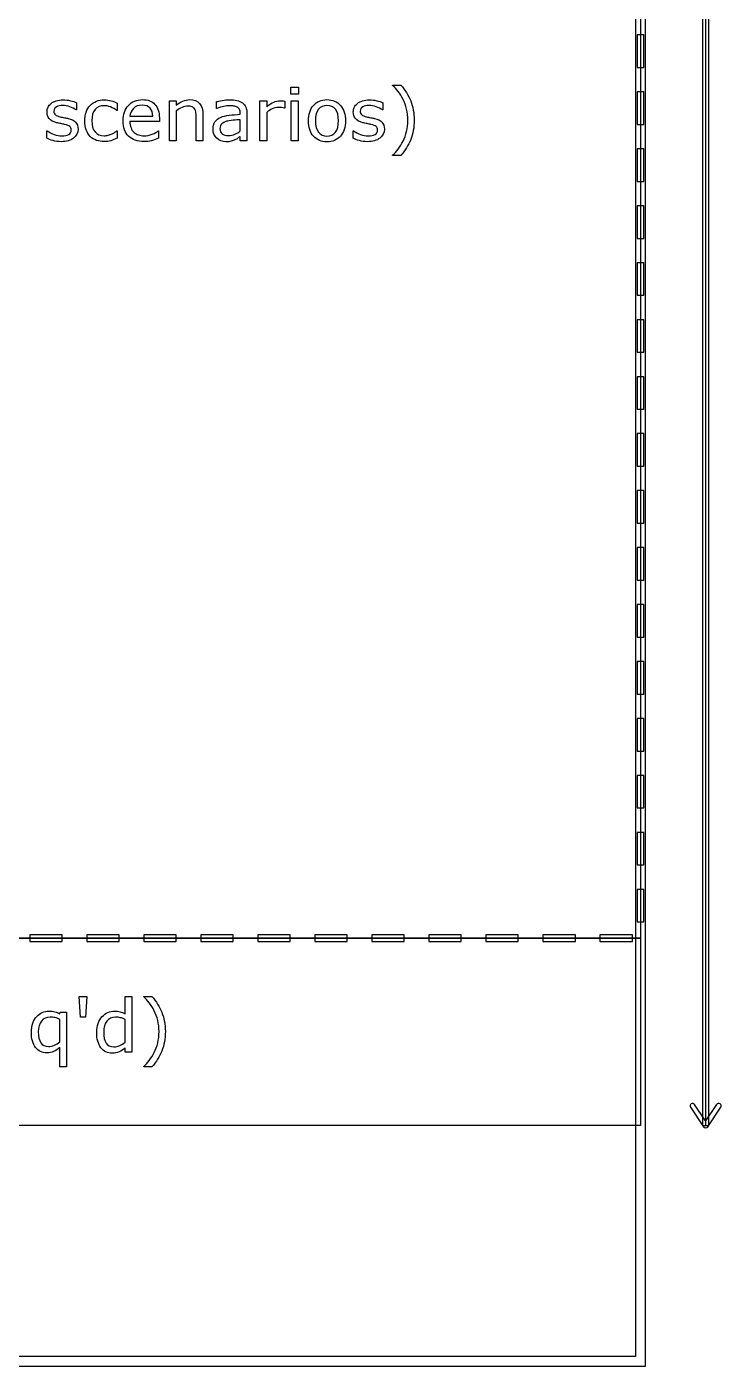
# Model space of a CAD drawing. Extents: x -13 to 750, y 12 to 2314.
# Drawn here: x 192.6 to 277.9, y 711.3 to 875.9 of the extents above; entities that cross this region are included whole.
import ezdxf

# ---------------------------------------------------------------- set-up
doc = ezdxf.new("R2010")
doc.units = 0
doc.layers.get('0').update_dxf_attribs({"linetype": 'CONTINUOUS'})

msp = doc.modelspace()

# ---------------------------------------------------------------- linework, layer by layer
at = {"color": 7}
for points in [[(43.400391, 1163.4896), (43.400391, 711.2904), (268.59961, 711.2904), (268.59961, 1163.4896)], [(44.599609, 1162.2904), (267.40039, 1162.2904), (267.40039, 712.4896), (44.599609, 712.4896)], [(275.59961, 1162.89), (275.59961, 740.89), (276.40039, 740.89), (276.40039, 1162.89)], [(44, 937.89), (268, 937.89), (268, 763.89), (44, 763.89)], [(267.59961, 874.89), (267.59961, 870.89), (268.40039, 870.89), (268.40039, 874.89)], [(226.00269, 867.6205), (225.07104, 867.6205), (225.07104, 868.4774), (226.00269, 868.4774)], [(267.59961, 867.89), (267.59961, 863.89), (268.40039, 863.89), (268.40039, 867.89)], [(225.94999, 861.89), (225.12382, 861.89), (225.12382, 866.7987), (225.94999, 866.7987)], [(230.91581, 864.3421), (230.91581, 864.3421)], [(231.76835, 864.3421), (231.76835, 864.3421)], [(267.59961, 860.89), (267.59961, 856.89), (268.40039, 856.89), (268.40039, 860.89)], [(267.59961, 853.89), (267.59961, 849.89), (268.40039, 849.89), (268.40039, 853.89)], [(267.59961, 846.89), (267.59961, 842.89), (268.40039, 842.89), (268.40039, 846.89)], [(267.59961, 839.89), (267.59961, 835.89), (268.40039, 835.89), (268.40039, 839.89)], [(267.59961, 832.89), (267.59961, 828.89), (268.40039, 828.89), (268.40039, 832.89)], [(267.59961, 825.89), (267.59961, 821.89), (268.40039, 821.89), (268.40039, 825.89)], [(267.59961, 818.89), (267.59961, 814.89), (268.40039, 814.89), (268.40039, 818.89)], [(267.59961, 811.89), (267.59961, 807.89), (268.40039, 807.89), (268.40039, 811.89)], [(267.59961, 804.89), (267.59961, 800.89), (268.40039, 800.89), (268.40039, 804.89)], [(267.59961, 797.89), (267.59961, 793.89), (268.40039, 793.89), (268.40039, 797.89)], [(267.59961, 790.89), (267.59961, 786.89), (268.40039, 786.89), (268.40039, 790.89)], [(267.59961, 783.89), (267.59961, 779.89), (268.40039, 779.89), (268.40039, 783.89)], [(267.59961, 776.89), (267.59961, 772.89), (268.40039, 772.89), (268.40039, 776.89)], [(267.59961, 769.89), (267.59961, 765.89), (268.40039, 765.89), (268.40039, 769.89)], [(44, 763.89), (268, 763.89), (268, 740.89), (44, 740.89)], [(193, 764.2904), (193, 763.4896), (197, 763.4896), (197, 764.2904)], [(200, 764.2904), (200, 763.4896), (204, 763.4896), (204, 764.2904)], [(207, 764.2904), (207, 763.4896), (211, 763.4896), (211, 764.2904)], [(214, 764.2904), (214, 763.4896), (218, 763.4896), (218, 764.2904)], [(221, 764.2904), (221, 763.4896), (225, 763.4896), (225, 764.2904)], [(228, 764.2904), (228, 763.4896), (232, 763.4896), (232, 764.2904)], [(235, 764.2904), (235, 763.4896), (239, 763.4896), (239, 764.2904)], [(242, 764.2904), (242, 763.4896), (246, 763.4896), (246, 764.2904)], [(249, 764.2904), (249, 763.4896), (253, 763.4896), (253, 764.2904)], [(256, 764.2904), (256, 763.4896), (260, 763.4896), (260, 764.2904)], [(263, 764.2904), (263, 763.4896), (267, 763.4896), (267, 764.2904)], [(200.0376, 756.7279), (199.84863, 754.1835), (199.25098, 754.1835), (199.06201, 756.7279)], [(274.23437, 743.5404), (274.23437, 743.5404)]]:
    msp.add_lwpolyline(points, close=True, dxfattribs=at)
for points in [[(276, 1162.89), (276, 740.89)], [(237.56913, 868.684), (237.56913, 868.728), (238.57548, 868.728)], [(198.74776, 866.5479), (198.74776, 865.6646), (198.70386, 865.6646)], [(203.75317, 866.5043), (203.75317, 865.5858), (203.70927, 865.5858)], [(210.99981, 865.5547), (210.99981, 861.89), (210.17363, 861.89), (210.17363, 866.7987), (210.99981, 866.7987), (210.99981, 866.2538)], [(215.99194, 865.8539), (215.94804, 865.8539), (215.94804, 866.6932)], [(222.10029, 865.3754), (222.10029, 861.89), (221.27412, 861.89), (221.27412, 866.7987), (222.10029, 866.7987), (222.10029, 866.0736)], [(224.33716, 865.8978), (224.29316, 865.8978)], [(224.33711, 866.7457), (224.33716, 865.8978)], [(236.3606, 866.5479), (236.3606, 865.6646), (236.3167, 865.6646)], [(205.30444, 864.8915), (208.11694, 864.8915)], [(208.92114, 864.2587), (205.30444, 864.2587)], [(208.9211, 864.7069), (208.92114, 864.2587)], [(214.27808, 861.89), (213.4519, 861.89), (213.4519, 864.6849)], [(214.27813, 865.076), (214.27808, 861.89)], [(218.86157, 865.1335), (218.86157, 865.2609)], [(218.86157, 863.0985), (218.86157, 864.4652)], [(219.68339, 865.2208), (219.68335, 861.89)], [(240.21464, 864.4038), (240.21464, 864.4037)], [(195.10474, 862.1844), (195.10474, 863.1117), (195.14864, 863.1117)], [(198.94116, 863.3044), (198.94116, 863.305)], [(203.70927, 863.1073), (203.75317, 863.1073), (203.75317, 862.1976)], [(208.78052, 863.0897), (208.82442, 863.0897), (208.82442, 862.1888)], [(218.86157, 863.0984), (218.86157, 863.0985)], [(232.71757, 862.1844), (232.71757, 863.1117), (232.76147, 863.1117)], [(236.55401, 863.3044), (236.554, 863.305)], [(219.68335, 861.89), (218.86157, 861.89), (218.86157, 862.4129)], [(238.57548, 860.0795), (237.56913, 860.0795), (237.56913, 860.1235)], [(204.72656, 754.6004), (204.72656, 756.7274), (205.55273, 756.7274), (205.55273, 749.89)], [(207.01172, 756.684), (207.01172, 756.728), (208.01807, 756.728)], [(196.70215, 754.5877), (196.75485, 754.7986), (197.52829, 754.7986), (197.52832, 748.0795)], [(196.70215, 751.138), (196.70215, 753.9154)], [(204.72656, 751.0985), (204.72656, 753.9154)], [(209.65723, 752.4038), (209.65723, 752.4037)], [(196.70215, 751.1385), (196.70215, 751.138)], [(204.72656, 751.0983), (204.72656, 751.0985)], [(197.52832, 748.0795), (196.70215, 748.0795), (196.70215, 750.4437)], [(205.55273, 749.89), (204.72656, 749.89), (204.72656, 750.4042)], [(208.01807, 748.0795), (207.01172, 748.0795), (207.01172, 748.1235)], [(274.15037, 743.1244), (275.74998, 740.724)], [(277.34958, 743.4564), (276, 741.431), (274.65039, 743.4564)], [(276.24998, 740.724), (277.84959, 743.1244)]]:
    msp.add_lwpolyline(points, dxfattribs=at)
for points in [[(238.24589, 867.9414), (238.032023, 868.2226), (237.806437, 868.470133), (237.56913, 868.684)], [(238.84794, 866.9658), (238.663367, 867.337867), (238.462683, 867.663067), (238.24589, 867.9414)], [(238.57548, 868.728), (239.094033, 868.133267), (239.496867, 867.484333), (239.78398, 866.7812)], [(195.12667, 865.4185), (195.12667, 865.620633), (195.167687, 865.811067), (195.24972, 865.9898)], [(195.24972, 865.9898), (195.33468, 866.168533), (195.46212, 866.3282), (195.63204, 866.4688)], [(195.63204, 866.4688), (195.7961, 866.606467), (196.004107, 866.714867), (196.25606, 866.794)], [(196.28247, 866.0425), (196.074463, 865.928233), (195.97046, 865.756867), (195.97046, 865.5284)], [(196.25606, 866.794), (196.510947, 866.876), (196.795127, 866.917), (197.1086, 866.917)], [(197.04712, 866.2183), (196.74536, 866.2183), (196.490477, 866.1597), (196.28247, 866.0425)], [(197.93481, 866.0557), (197.633057, 866.1641), (197.33716, 866.2183), (197.04712, 866.2183)], [(197.1086, 866.917), (197.401573, 866.917), (197.697473, 866.8804), (197.9963, 866.8072)], [(198.70386, 865.6646), (198.49292, 865.819867), (198.23657, 865.950233), (197.93481, 866.0557)], [(197.9963, 866.8072), (198.298053, 866.736867), (198.54854, 866.650433), (198.74776, 866.5479)], [(199.77173, 864.3378), (199.77173, 865.140533), (199.991457, 865.7704), (200.43091, 866.2274)], [(200.43091, 866.2274), (200.87329, 866.6844), (201.456297, 866.9129), (202.17993, 866.9129)], [(202.14482, 866.1966), (201.676067, 866.1966), (201.30546, 866.0384), (201.033, 865.722)], [(202.92704, 866.0384), (202.66044, 866.143867), (202.3997, 866.1966), (202.14482, 866.1966)], [(202.17993, 866.9129), (202.461183, 866.9129), (202.736573, 866.873367), (203.0061, 866.7943)], [(203.70927, 865.5858), (203.457317, 865.782067), (203.196573, 865.932933), (202.92704, 866.0384)], [(203.0061, 866.7943), (203.27856, 866.715167), (203.527583, 866.6185), (203.75317, 866.5043)], [(204.46505, 864.3158), (204.46505, 865.118533), (204.68331, 865.755733), (205.11983, 866.2274)], [(205.11983, 866.2274), (205.559283, 866.699067), (206.136433, 866.9349), (206.85128, 866.9349)], [(205.74829, 865.8627), (205.48755, 865.6019), (205.3396, 865.278167), (205.30444, 864.8915)], [(206.80737, 866.2538), (206.36499, 866.2538), (206.011963, 866.123433), (205.74829, 865.8627)], [(207.78735, 865.8978), (207.573483, 866.135133), (207.246823, 866.2538), (206.80737, 866.2538)], [(206.85128, 866.9349), (207.513387, 866.9349), (208.023153, 866.741533), (208.38058, 866.3548)], [(208.11694, 864.8915), (208.114273, 865.3251), (208.00441, 865.660533), (207.78735, 865.8978)], [(208.38058, 866.3548), (208.740927, 865.968133), (208.9211, 865.418833), (208.9211, 864.7069)], [(210.99981, 866.2538), (211.257617, 866.467667), (211.524217, 866.634633), (211.79961, 866.7547)], [(211.70733, 865.981), (211.46123, 865.869667), (211.22539, 865.727567), (210.99981, 865.5547)], [(212.41484, 866.148), (212.18926, 866.148), (211.953423, 866.092333), (211.70733, 865.981)], [(211.79961, 866.7547), (212.075003, 866.874833), (212.35772, 866.9349), (212.64776, 866.9349)], [(212.95098, 866.056), (212.81328, 866.117333), (212.634567, 866.148), (212.41484, 866.148)], [(212.64776, 866.9349), (213.178033, 866.9349), (213.58233, 866.775233), (213.86065, 866.4559)], [(213.26738, 865.7836), (213.19414, 865.9066), (213.088673, 865.9974), (212.95098, 866.056)], [(213.86065, 866.4559), (214.13897, 866.136567), (214.27813, 865.6766), (214.27813, 865.076)], [(215.94804, 866.6932), (216.109173, 866.7372), (216.342083, 866.785533), (216.64677, 866.8382)], [(216.81812, 866.1), (216.551513, 866.044667), (216.27612, 865.962633), (215.99194, 865.8539)], [(216.64677, 866.8382), (216.951457, 866.890867), (217.25175, 866.9172), (217.54765, 866.9172)], [(217.54321, 866.188), (217.326417, 866.188), (217.08472, 866.158667), (216.81812, 866.1)], [(218.05737, 866.153), (217.89331, 866.176333), (217.721923, 866.188), (217.54321, 866.188)], [(217.54765, 866.9172), (217.89335, 866.9172), (218.193643, 866.887867), (218.44853, 866.8292)], [(218.47925, 866.0168), (218.362063, 866.084133), (218.221437, 866.129533), (218.05737, 866.153)], [(218.44853, 866.8292), (218.706343, 866.773867), (218.929, 866.677167), (219.1165, 866.5391)], [(218.7605, 865.7267), (218.696033, 865.849767), (218.602283, 865.946467), (218.47925, 866.0168)], [(219.1165, 866.5391), (219.301067, 866.404367), (219.44169, 866.230067), (219.53837, 866.0162)], [(219.53837, 866.0162), (219.63505, 865.802333), (219.68339, 865.5372), (219.68339, 865.2208)], [(222.10029, 866.0736), (222.428417, 866.337267), (222.71699, 866.5233), (222.96601, 866.6317)], [(222.78584, 865.8104), (222.548533, 865.699067), (222.320017, 865.554067), (222.10029, 865.3754)], [(223.52412, 865.9818), (223.26924, 865.9818), (223.023147, 865.924667), (222.78584, 865.8104)], [(222.96601, 866.6317), (223.217963, 866.743033), (223.474313, 866.7987), (223.73506, 866.7987)], [(223.93281, 865.9598), (223.81855, 865.974467), (223.68232, 865.9818), (223.52412, 865.9818)], [(223.73506, 866.7987), (223.878613, 866.7987), (223.982617, 866.794367), (224.04707, 866.7857)], [(224.29316, 865.8978), (224.170113, 865.927133), (224.049997, 865.9478), (223.93281, 865.9598)], [(224.04707, 866.7857), (224.111537, 866.779033), (224.208217, 866.7657), (224.33711, 866.7457)], [(227.23759, 864.3421), (227.23759, 865.141967), (227.441203, 865.773333), (227.84843, 866.2362)], [(227.84843, 866.2362), (228.258583, 866.702), (228.81083, 866.9349), (229.50517, 866.9349)], [(229.50517, 866.223), (229.056923, 866.223), (228.70829, 866.067733), (228.45927, 865.7572)], [(229.50517, 866.9349), (230.193643, 866.9349), (230.74296, 866.702), (231.15312, 866.2362)], [(230.54228, 865.7572), (230.293253, 866.067733), (229.94755, 866.223), (229.50517, 866.223)], [(231.15312, 866.2362), (231.563273, 865.773333), (231.76835, 865.141967), (231.76835, 864.3421)], [(232.7395, 865.4185), (232.7395, 865.620633), (232.780517, 865.811067), (232.86255, 865.9898)], [(232.86255, 865.9898), (232.94751, 866.168533), (233.07495, 866.3282), (233.24487, 866.4688)], [(233.24487, 866.4688), (233.408937, 866.606467), (233.616947, 866.714867), (233.8689, 866.794)], [(233.89531, 866.0425), (233.687303, 865.928233), (233.5833, 865.756867), (233.5833, 865.5284)], [(233.8689, 866.794), (234.12378, 866.876), (234.40796, 866.917), (234.72144, 866.917)], [(234.65996, 866.2183), (234.358207, 866.2183), (234.103323, 866.1597), (233.89531, 866.0425)], [(235.54766, 866.0557), (235.2459, 866.1641), (234.95, 866.2183), (234.65996, 866.2183)], [(234.72144, 866.917), (235.014407, 866.917), (235.310303, 866.8804), (235.60913, 866.8072)], [(236.3167, 865.6646), (236.10576, 865.819867), (235.849413, 865.950233), (235.54766, 866.0557)], [(235.60913, 866.8072), (235.91089, 866.736867), (236.16138, 866.650433), (236.3606, 866.5479)], [(239.2786, 865.7749), (239.170207, 866.2085), (239.026653, 866.605467), (238.84794, 866.9658)], [(239.78398, 866.7812), (240.071087, 866.078067), (240.21464, 865.2856), (240.21464, 864.4038)], [(195.39474, 864.6011), (195.216027, 864.823767), (195.12667, 865.096233), (195.12667, 865.4185)], [(196.31319, 864.1001), (195.88253, 864.214367), (195.57638, 864.381367), (195.39474, 864.6011)], [(195.97046, 865.5284), (195.97046, 865.3262), (196.033447, 865.173833), (196.15942, 865.0713)], [(196.15942, 865.0713), (196.282467, 864.968767), (196.481687, 864.8853), (196.75708, 864.8209)], [(196.75708, 864.8209), (196.909427, 864.785567), (197.07935, 864.7504), (197.26685, 864.7154)], [(197.26685, 864.7154), (197.457277, 864.680067), (197.61548, 864.647733), (197.74146, 864.6184)], [(197.74146, 864.6184), (198.125247, 864.530533), (198.421143, 864.379667), (198.62915, 864.1658)], [(198.62915, 864.1658), (198.837157, 863.949), (198.94116, 863.661867), (198.94116, 863.3044)], [(199.94751, 863.2084), (199.830323, 863.530667), (199.77173, 863.907133), (199.77173, 864.3378)], [(201.033, 865.722), (200.763467, 865.408533), (200.6287, 864.947133), (200.6287, 864.3378)], [(200.6287, 864.3378), (200.6287, 863.746), (200.760537, 863.290433), (201.02421, 862.9711)], [(205.15059, 862.4349), (204.693563, 862.8773), (204.46505, 863.504267), (204.46505, 864.3158)], [(205.30444, 864.2587), (205.30444, 863.9569), (205.34985, 863.6932), (205.44067, 863.4676)], [(213.4124, 865.3177), (213.386067, 865.516967), (213.337727, 865.672267), (213.26738, 865.7836)], [(213.4519, 864.6849), (213.4519, 864.9105), (213.438733, 865.121433), (213.4124, 865.3177)], [(215.51294, 863.3141), (215.51294, 863.686167), (215.59204, 863.986467), (215.75024, 864.215)], [(215.75024, 864.215), (215.911373, 864.446467), (216.13989, 864.6281), (216.43579, 864.7599)], [(216.43579, 864.7599), (216.734617, 864.891767), (217.093503, 864.981133), (217.51245, 865.028)], [(217.16089, 864.2717), (216.923583, 864.204367), (216.73169, 864.0989), (216.58521, 863.9553)], [(217.96948, 864.3992), (217.62964, 864.369867), (217.36011, 864.327367), (217.16089, 864.2717)], [(217.51245, 865.028), (217.931397, 865.074667), (218.381103, 865.109833), (218.86157, 865.1335)], [(218.86157, 864.4652), (218.609617, 864.450533), (218.312253, 864.428533), (217.96948, 864.3992)], [(218.86157, 865.2609), (218.86157, 865.448433), (218.82788, 865.6037), (218.7605, 865.7267)], [(227.84843, 862.4481), (227.441203, 862.910967), (227.23759, 863.5423), (227.23759, 864.3421)], [(228.45927, 865.7572), (228.213177, 865.4496), (228.09013, 864.9779), (228.09013, 864.3421)], [(228.09013, 864.3421), (228.09013, 863.7269), (228.21464, 863.259633), (228.46366, 862.9403)], [(230.53788, 862.9359), (230.789833, 863.2523), (230.91581, 863.721033), (230.91581, 864.3421)], [(230.91581, 864.3421), (230.91581, 864.9779), (230.7913, 865.4496), (230.54228, 865.7572)], [(231.76835, 864.3421), (231.76835, 863.5423), (231.563273, 862.910967), (231.15312, 862.4481)], [(233.00757, 864.6011), (232.828857, 864.823767), (232.7395, 865.096233), (232.7395, 865.4185)], [(233.92603, 864.1001), (233.495363, 864.214367), (233.18921, 864.381367), (233.00757, 864.6011)], [(233.5833, 865.5284), (233.5833, 865.3262), (233.64629, 865.173833), (233.77227, 865.0713)], [(233.77227, 865.0713), (233.895317, 864.968767), (234.094533, 864.8853), (234.36992, 864.8209)], [(234.36992, 864.8209), (234.522267, 864.785567), (234.69219, 864.7504), (234.87969, 864.7154)], [(234.87969, 864.7154), (235.070117, 864.680067), (235.22832, 864.647733), (235.3543, 864.6184)], [(235.3543, 864.6184), (235.738087, 864.530533), (236.033983, 864.379667), (236.24199, 864.1658)], [(236.24199, 864.1658), (236.450003, 863.949), (236.55401, 863.661867), (236.55401, 863.3044)], [(239.4412, 864.4038), (239.4412, 864.884267), (239.387, 865.3413), (239.2786, 865.7749)], [(239.2786, 863.0283), (239.387, 863.4443), (239.4412, 863.9028), (239.4412, 864.4038)], [(240.21464, 864.4037), (240.21464, 863.521833), (240.071087, 862.729333), (239.78398, 862.0262)], [(195.14864, 863.1117), (195.40938, 862.915367), (195.69942, 862.758633), (196.01876, 862.6415)], [(196.01876, 862.6415), (196.338093, 862.527233), (196.644247, 862.4701), (196.93722, 862.4701)], [(196.82735, 863.9859), (196.63985, 864.021233), (196.468463, 864.0593), (196.31319, 864.1001)], [(197.28878, 863.8939), (197.171593, 863.920567), (197.017783, 863.951233), (196.82735, 863.9859)], [(196.93722, 862.4701), (197.3005, 862.4701), (197.584677, 862.5287), (197.78975, 862.6459)], [(197.93038, 863.639), (197.819053, 863.7386), (197.605187, 863.823567), (197.28878, 863.8939)], [(197.78975, 862.6459), (197.99483, 862.763033), (198.09737, 862.9476), (198.09737, 863.1996)], [(198.09737, 863.1996), (198.09737, 863.392933), (198.041707, 863.5394), (197.93038, 863.639)], [(198.94116, 863.305), (198.94116, 862.8568), (198.755127, 862.489133), (198.38306, 862.202)], [(200.44409, 862.4086), (200.230223, 862.619533), (200.064697, 862.886133), (199.94751, 863.2084)], [(201.02421, 862.9711), (201.29081, 862.654633), (201.664347, 862.4964), (202.14482, 862.4964)], [(202.14482, 862.4964), (202.311807, 862.4964), (202.481727, 862.5184), (202.65458, 862.5624)], [(202.65458, 862.5624), (202.827433, 862.6064), (202.982707, 862.6635), (203.1204, 862.7337)], [(203.1204, 862.7337), (203.24052, 862.795033), (203.353313, 862.8595), (203.45878, 862.9271)], [(203.45878, 862.9271), (203.564247, 862.997433), (203.647743, 863.0575), (203.70927, 863.1073)], [(205.44067, 863.4676), (205.53149, 863.245), (205.656003, 863.0619), (205.81421, 862.9183)], [(205.81421, 862.9183), (205.96655, 862.7777), (206.146727, 862.672233), (206.35474, 862.6019)], [(206.35474, 862.6019), (206.565673, 862.531567), (206.797117, 862.4964), (207.04907, 862.4964)], [(207.04907, 862.4964), (207.383057, 862.4964), (207.718507, 862.562333), (208.05542, 862.6942)], [(208.05542, 862.6942), (208.395267, 862.828933), (208.636967, 862.960767), (208.78052, 863.0897)], [(215.97437, 862.1935), (215.66675, 862.4865), (215.51294, 862.860033), (215.51294, 863.3141)], [(216.58521, 863.9553), (216.438723, 863.8147), (216.36548, 863.6199), (216.36548, 863.3709)], [(216.36548, 863.3709), (216.36548, 863.089633), (216.45044, 862.8772), (216.62036, 862.7336)], [(216.62036, 862.7336), (216.79028, 862.593), (217.049557, 862.5227), (217.39819, 862.5227)], [(217.39819, 862.5227), (217.68823, 862.5227), (217.953367, 862.578367), (218.1936, 862.6897)], [(218.1936, 862.6897), (218.43384, 862.803967), (218.656497, 862.9402), (218.86157, 863.0984)], [(228.46366, 862.9403), (228.712687, 862.6239), (229.059857, 862.4657), (229.50517, 862.4657)], [(229.50517, 862.4657), (229.944623, 862.4657), (230.28886, 862.622433), (230.53788, 862.9359)], [(232.76147, 863.1117), (233.022217, 862.915367), (233.312257, 862.758633), (233.63159, 862.6415)], [(233.63159, 862.6415), (233.95093, 862.527233), (234.257083, 862.4701), (234.55005, 862.4701)], [(234.44019, 863.9859), (234.25269, 864.021233), (234.081303, 864.0593), (233.92603, 864.1001)], [(234.90161, 863.8939), (234.784423, 863.920567), (234.630617, 863.951233), (234.44019, 863.9859)], [(234.55005, 862.4701), (234.91333, 862.4701), (235.19751, 862.5287), (235.40259, 862.6459)], [(235.54321, 863.639), (235.431883, 863.7386), (235.218017, 863.823567), (234.90161, 863.8939)], [(235.40259, 862.6459), (235.60767, 862.763033), (235.71021, 862.9476), (235.71021, 863.1996)], [(235.71021, 863.1996), (235.71021, 863.392933), (235.654543, 863.5394), (235.54321, 863.639)], [(236.554, 863.305), (236.554, 862.8568), (236.367963, 862.489133), (235.99589, 862.202)], [(238.84794, 861.8418), (239.02958, 862.2168), (239.173133, 862.6123), (239.2786, 863.0283)], [(195.86499, 861.8988), (195.56323, 861.986667), (195.309813, 862.081867), (195.10474, 862.1844)], [(196.86694, 861.7713), (196.50366, 861.7713), (196.169677, 861.8138), (195.86499, 861.8988)], [(198.38306, 862.202), (198.01392, 861.914867), (197.508547, 861.7713), (196.86694, 861.7713)], [(201.20435, 861.9339), (200.90845, 862.039367), (200.65503, 862.1976), (200.44409, 862.4086)], [(202.17993, 861.7801), (201.825437, 861.7801), (201.500243, 861.831367), (201.20435, 861.9339)], [(202.96655, 861.89), (202.720457, 861.816733), (202.45825, 861.7801), (202.17993, 861.7801)], [(203.75317, 862.1976), (203.477783, 862.0658), (203.215577, 861.963267), (202.96655, 861.89)], [(207.05782, 861.7757), (206.243367, 861.7757), (205.607623, 861.995433), (205.15059, 862.4349)], [(207.97188, 861.8944), (207.681847, 861.815267), (207.37716, 861.7757), (207.05782, 861.7757)], [(208.82442, 862.1888), (208.5461, 862.0716), (208.26192, 861.973467), (207.97188, 861.8944)], [(217.09937, 861.7541), (216.656983, 861.7541), (216.281983, 861.900567), (215.97437, 862.1935)], [(217.72778, 861.8241), (217.549073, 861.777433), (217.339603, 861.7541), (217.09937, 861.7541)], [(218.20239, 861.9911), (218.064697, 861.9237), (217.906493, 861.868033), (217.72778, 861.8241)], [(218.56274, 862.202), (218.439693, 862.114133), (218.319577, 862.043833), (218.20239, 861.9911)], [(218.86157, 862.4129), (218.78833, 862.3629), (218.68872, 862.2926), (218.56274, 862.202)], [(229.50517, 861.7538), (228.81083, 861.7538), (228.258583, 861.985233), (227.84843, 862.4481)], [(231.15312, 862.4481), (230.74296, 861.985233), (230.193643, 861.7538), (229.50517, 861.7538)], [(233.47782, 861.8988), (233.176067, 861.986667), (232.92265, 862.081867), (232.71757, 862.1844)], [(234.47978, 861.7713), (234.116493, 861.7713), (233.782507, 861.8138), (233.47782, 861.8988)], [(235.99589, 862.202), (235.62675, 861.914867), (235.12138, 861.7713), (234.47978, 861.7713)], [(237.56913, 860.1235), (237.794717, 860.325633), (238.020303, 860.5732), (238.24589, 860.8662)], [(238.24589, 860.8662), (238.474403, 861.1562), (238.675087, 861.4814), (238.84794, 861.8418)], [(239.78398, 862.0262), (239.496867, 861.323067), (239.094033, 860.674167), (238.57548, 860.0795)], [(207.68848, 755.9414), (207.474613, 756.2226), (207.249027, 756.470133), (207.01172, 756.684)], [(208.29053, 754.9658), (208.105957, 755.337867), (207.905273, 755.663067), (207.68848, 755.9414)], [(208.01807, 756.728), (208.536623, 756.133267), (208.939453, 755.484333), (209.22656, 754.7812)], [(193.38867, 753.4452), (193.511717, 753.7704), (193.67285, 754.042867), (193.87207, 754.2626)], [(193.87207, 754.2626), (194.06543, 754.476467), (194.29248, 754.641967), (194.55322, 754.7591)], [(195.52441, 754.1927), (195.046877, 754.1927), (194.683597, 754.030133), (194.43457, 753.705)], [(194.55322, 754.7591), (194.813967, 754.8763), (195.089357, 754.9349), (195.37939, 754.9349)], [(195.37939, 754.9349), (195.643063, 754.9349), (195.875973, 754.905567), (196.07812, 754.8469)], [(196.0957, 754.1307), (195.91992, 754.172033), (195.72949, 754.1927), (195.52441, 754.1927)], [(196.07812, 754.8469), (196.2832, 754.788233), (196.49121, 754.701833), (196.70215, 754.5877)], [(196.70215, 753.9154), (196.47363, 754.017933), (196.27148, 754.0897), (196.0957, 754.1307)], [(201.40869, 753.4188), (201.52881, 753.744), (201.689943, 754.020867), (201.89209, 754.2494)], [(201.89209, 754.2494), (202.09131, 754.472067), (202.322757, 754.641967), (202.58643, 754.7591)], [(203.55322, 754.1789), (203.090333, 754.1789), (202.729983, 754.017767), (202.47217, 753.6955)], [(202.58643, 754.7591), (202.85303, 754.8763), (203.12842, 754.9349), (203.4126, 754.9349)], [(203.4126, 754.9349), (203.670413, 754.9349), (203.898927, 754.9069), (204.09814, 754.8509)], [(204.12891, 754.1219), (203.953123, 754.1599), (203.761227, 754.1789), (203.55322, 754.1789)], [(204.09814, 754.8509), (204.29736, 754.798233), (204.506833, 754.714733), (204.72656, 754.6004)], [(204.72656, 753.9154), (204.503907, 754.015), (204.30469, 754.083833), (204.12891, 754.1219)], [(208.72119, 753.7749), (208.61279, 754.2085), (208.469237, 754.605467), (208.29053, 754.9658)], [(209.22656, 754.7812), (209.513673, 754.078067), (209.65723, 753.2856), (209.65723, 752.4038)], [(193.2085, 752.329), (193.2085, 752.750867), (193.268557, 753.122933), (193.38867, 753.4452)], [(193.72705, 750.4657), (193.38135, 750.916833), (193.2085, 751.537933), (193.2085, 752.329)], [(194.43457, 753.705), (194.18555, 753.382733), (194.06104, 752.9374), (194.06104, 752.369)], [(194.06104, 752.369), (194.06104, 751.7948), (194.160647, 751.352433), (194.35986, 751.0419)], [(201.23291, 752.307), (201.23291, 752.723), (201.291503, 753.0936), (201.40869, 753.4188)], [(201.74707, 750.4305), (201.404297, 750.8817), (201.23291, 751.5072), (201.23291, 752.307)], [(202.47217, 753.6955), (202.214357, 753.373233), (202.08545, 752.9162), (202.08545, 752.3244)], [(202.08545, 752.3244), (202.08545, 751.7414), (202.18506, 751.297533), (202.38428, 750.9928)], [(208.88379, 752.4038), (208.88379, 752.884267), (208.82959, 753.3413), (208.72119, 753.7749)], [(208.72119, 751.0283), (208.82959, 751.4443), (208.88379, 751.9028), (208.88379, 752.4038)], [(209.65723, 752.4037), (209.65723, 751.521833), (209.513673, 750.729333), (209.22656, 750.0262)], [(194.35986, 751.0419), (194.562013, 750.734233), (194.87842, 750.5804), (195.30908, 750.5804)], [(195.30908, 750.5804), (195.549313, 750.5804), (195.78955, 750.631667), (196.02979, 750.7342)], [(196.02979, 750.7342), (196.270023, 750.839733), (196.494143, 750.9745), (196.70215, 751.1385)], [(202.38428, 750.9928), (202.5835, 750.691067), (202.902837, 750.5402), (203.34229, 750.5402)], [(203.34229, 750.5402), (203.576663, 750.5402), (203.813967, 750.591467), (204.0542, 750.694)], [(204.0542, 750.694), (204.294433, 750.799467), (204.518553, 750.934233), (204.72656, 751.0983)], [(208.29053, 749.8418), (208.47217, 750.2168), (208.615723, 750.6123), (208.72119, 751.0283)], [(195.12451, 749.7933), (194.541503, 749.7933), (194.075683, 750.017433), (193.72705, 750.4657)], [(195.94189, 749.9515), (195.689937, 749.846033), (195.417477, 749.7933), (195.12451, 749.7933)], [(196.70215, 750.4437), (196.447263, 750.223967), (196.193843, 750.0599), (195.94189, 749.9515)], [(203.14453, 749.7538), (202.55859, 749.7538), (202.09277, 749.979367), (201.74707, 750.4305)], [(203.98389, 749.9252), (203.726077, 749.810933), (203.44629, 749.7538), (203.14453, 749.7538)], [(204.72656, 750.4042), (204.48926, 750.199067), (204.241703, 750.0394), (203.98389, 749.9252)], [(207.68848, 748.8662), (207.916993, 749.1562), (208.117677, 749.4814), (208.29053, 749.8418)], [(209.22656, 750.0262), (208.939453, 749.323067), (208.536623, 748.674167), (208.01807, 748.0795)], [(207.01172, 748.1235), (207.237307, 748.325633), (207.462893, 748.5732), (207.68848, 748.8662)], [(274.106176, 743.349805), (274.090421, 743.271782), (274.106319, 743.190697), (274.15037, 743.1244)], [(274.23437, 743.5404), (274.168046, 743.49639), (274.12193, 743.427827), (274.106176, 743.349805)], [(274.459786, 743.584604), (274.381758, 743.600359), (274.300668, 743.584457), (274.23437, 743.5404)], [(274.65039, 743.4564), (274.60638, 743.52273), (274.537813, 743.568849), (274.459786, 743.584604)], [(277.54018, 743.584599), (277.462155, 743.568845), (277.39359, 743.522727), (277.34958, 743.4564)], [(277.76559, 743.5404), (277.699292, 743.584454), (277.618205, 743.600354), (277.54018, 743.584599)], [(277.893784, 743.349805), (277.87803, 743.427827), (277.831914, 743.49639), (277.76559, 743.5404)], [(277.84959, 743.1244), (277.893641, 743.190697), (277.909539, 743.271782), (277.893784, 743.349805)], [(275.74998, 740.724), (275.805572, 740.64022), (275.899434, 740.589856), (275.99998, 740.589856)], [(275.99998, 740.589856), (276.100526, 740.589856), (276.194388, 740.64022), (276.24998, 740.724)]]:
    msp.add_open_spline(points, degree=3, dxfattribs=at)

doc.saveas('drawing.dxf')
